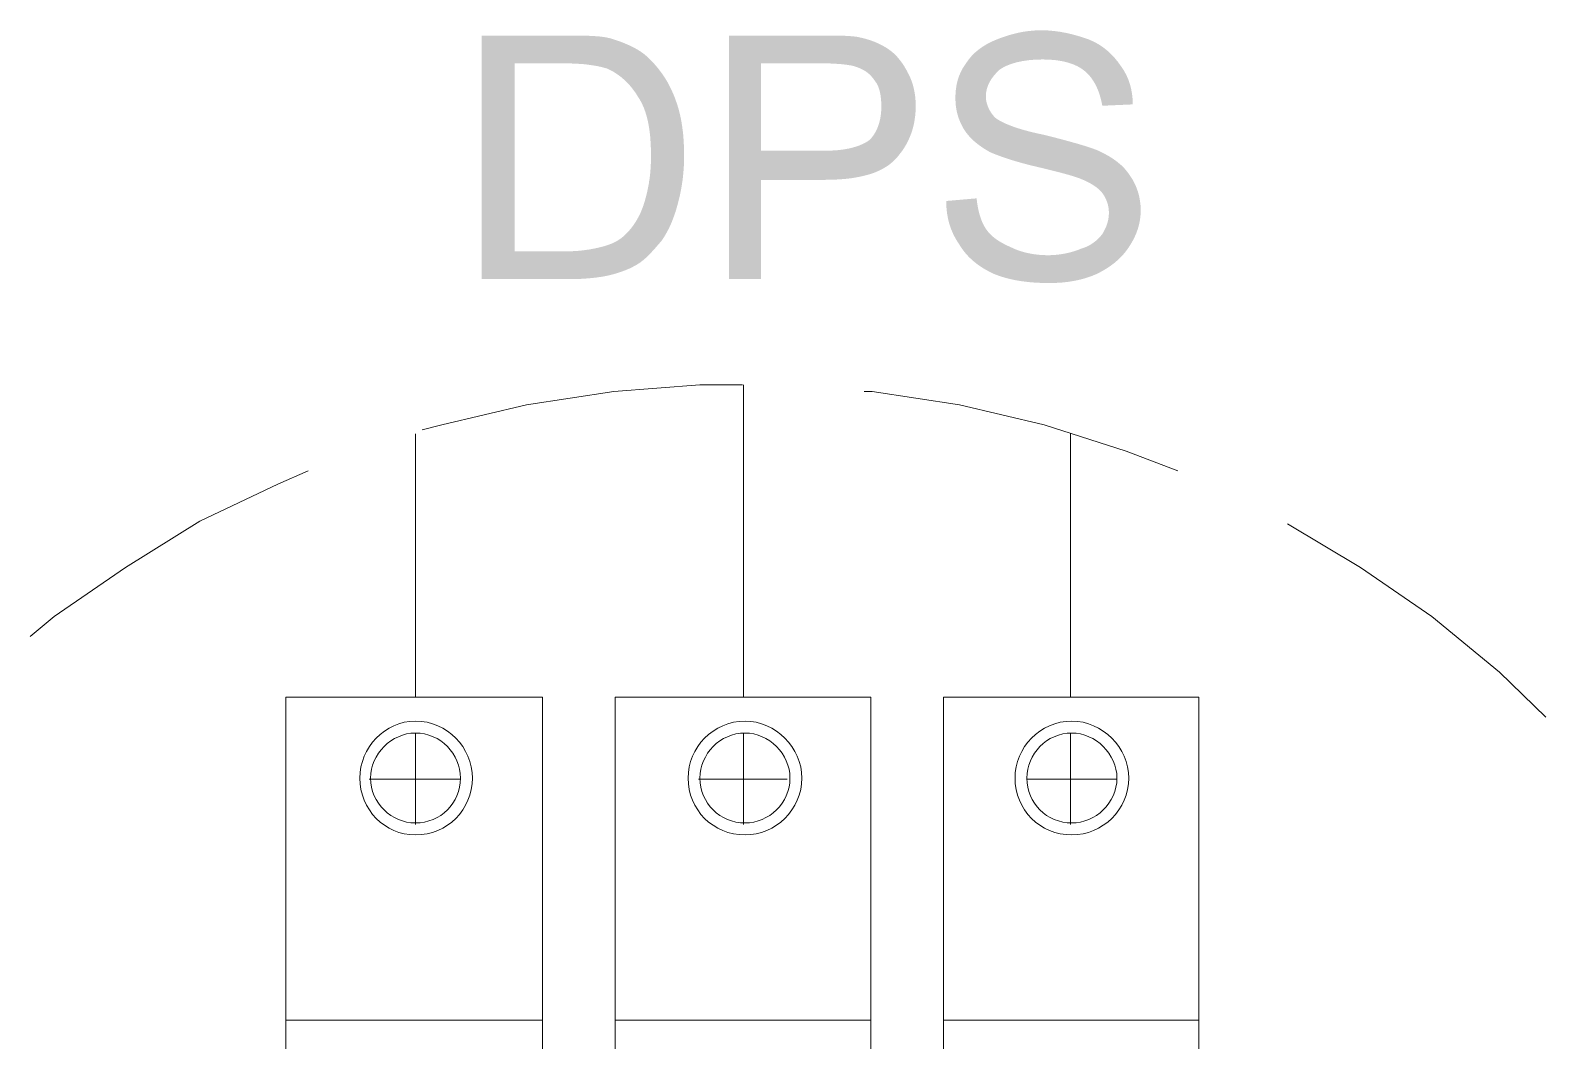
# Model space of a CAD drawing. Header units: metres. Extents: x 2999 to 3164, y 1641 to 1678.
# Drawn here: x 3010.296 to 3012.073, y 1647.768 to 1648.953 of the extents above; entities that cross this region are included whole.
import ezdxf

# ---------------------------------------------------------------- set-up
doc = ezdxf.new("R2010")
doc.units = ezdxf.units.M

msp = doc.modelspace()

# ---------------------------------------------------------------- hatches: boundary and pattern name
at = {"true_color": 0x000007}
h = msp.add_hatch(color=7, dxfattribs=at)
h.paths.add_polyline_path([(3010.8255, 1648.6615), (3010.8255, 1648.9471), (3010.9248, 1648.9471), (3010.9248, 1648.9471), (3010.9275, 1648.9471), (3010.9302, 1648.9471), (3010.9328, 1648.9471), (3010.9353, 1648.9471), (3010.9378, 1648.947), (3010.9403, 1648.947), (3010.9427, 1648.947), (3010.945, 1648.947), (3010.9473, 1648.9469), (3010.9496, 1648.9468), (3010.9518, 1648.9468), (3010.9539, 1648.9467), (3010.9561, 1648.9466), (3010.9581, 1648.9465), (3010.9601, 1648.9463), (3010.9621, 1648.9462), (3010.964, 1648.946), (3010.9659, 1648.9458), (3010.9677, 1648.9455), (3010.9695, 1648.9453), (3010.9712, 1648.945), (3010.9729, 1648.9447), (3010.9745, 1648.9443), (3010.9761, 1648.944), (3010.978, 1648.9434), (3010.9799, 1648.9428), (3010.9819, 1648.9421), (3010.9838, 1648.9415), (3010.9857, 1648.9408), (3010.9876, 1648.9402), (3010.9895, 1648.9395), (3010.9914, 1648.9387), (3010.9933, 1648.938), (3010.9951, 1648.9372), (3010.9969, 1648.9364), (3010.9988, 1648.9356), (3011.0005, 1648.9348), (3011.0023, 1648.9339), (3011.004, 1648.933), (3011.0057, 1648.9321), (3011.0074, 1648.9312), (3011.009, 1648.9302), (3011.0106, 1648.9292), (3011.0122, 1648.9282), (3011.0137, 1648.9271), (3011.0152, 1648.9261), (3011.0166, 1648.9249), (3011.018, 1648.9238), (3011.0199, 1648.922), (3011.0217, 1648.9203), (3011.0236, 1648.9185), (3011.0253, 1648.9167), (3011.0271, 1648.9148), (3011.0288, 1648.913), (3011.0304, 1648.9111), (3011.032, 1648.9092), (3011.0335, 1648.9073), (3011.035, 1648.9053), (3011.0365, 1648.9033), (3011.0379, 1648.9013), (3011.0393, 1648.8992), (3011.0407, 1648.8972), (3011.042, 1648.895), (3011.0433, 1648.8929), (3011.0445, 1648.8907), (3011.0457, 1648.8884), (3011.0468, 1648.8862), (3011.048, 1648.8838), (3011.049, 1648.8815), (3011.0501, 1648.8791), (3011.0511, 1648.8766), (3011.0521, 1648.8741), (3011.0521, 1648.8741), (3011.053, 1648.8716), (3011.0539, 1648.8691), (3011.0548, 1648.8665), (3011.0556, 1648.8639), (3011.0564, 1648.8613), (3011.0571, 1648.8587), (3011.0577, 1648.856), (3011.0584, 1648.8533), (3011.059, 1648.8506), (3011.0595, 1648.8479), (3011.06, 1648.8451), (3011.0604, 1648.8423), (3011.0609, 1648.8395), (3011.0612, 1648.8366), (3011.0616, 1648.8337), (3011.0619, 1648.8308), (3011.0621, 1648.8278), (3011.0624, 1648.8248), (3011.0625, 1648.8218), (3011.0627, 1648.8187), (3011.0628, 1648.8155), (3011.0629, 1648.8123), (3011.063, 1648.8091), (3011.063, 1648.8058), (3011.063, 1648.8031), (3011.0629, 1648.8005), (3011.0628, 1648.7978), (3011.0627, 1648.7952), (3011.0626, 1648.7927), (3011.0624, 1648.7901), (3011.0622, 1648.7876), (3011.062, 1648.7851), (3011.0617, 1648.7826), (3011.0615, 1648.7802), (3011.0612, 1648.7778), (3011.0608, 1648.7754), (3011.0605, 1648.773), (3011.0601, 1648.7707), (3011.0597, 1648.7684), (3011.0593, 1648.7661), (3011.0588, 1648.7638), (3011.0584, 1648.7615), (3011.0579, 1648.7593), (3011.0574, 1648.7571), (3011.0569, 1648.7549), (3011.0563, 1648.7527), (3011.0558, 1648.7506), (3011.0552, 1648.7484), (3011.0546, 1648.7463), (3011.054, 1648.7442), (3011.0534, 1648.7422), (3011.0528, 1648.7401), (3011.0521, 1648.7382), (3011.0514, 1648.7362), (3011.0507, 1648.7343), (3011.05, 1648.7324), (3011.0493, 1648.7305), (3011.0486, 1648.7287), (3011.0478, 1648.7269), (3011.0471, 1648.7251), (3011.0463, 1648.7234), (3011.0455, 1648.7217), (3011.0447, 1648.7201), (3011.0438, 1648.7184), (3011.043, 1648.7168), (3011.0421, 1648.7153), (3011.0412, 1648.7137), (3011.0403, 1648.7122), (3011.0394, 1648.7107), (3011.0385, 1648.7093), (3011.0375, 1648.7079), (3011.0366, 1648.7065), (3011.0366, 1648.7065), (3011.0354, 1648.7052), (3011.0343, 1648.7038), (3011.0332, 1648.7025), (3011.032, 1648.7012), (3011.0309, 1648.6999), (3011.0298, 1648.6987), (3011.0288, 1648.6975), (3011.0277, 1648.6962), (3011.0266, 1648.695), (3011.0255, 1648.6939), (3011.0245, 1648.6927), (3011.0234, 1648.6916), (3011.0223, 1648.6905), (3011.0213, 1648.6894), (3011.0202, 1648.6884), (3011.0191, 1648.6873), (3011.018, 1648.6863), (3011.0169, 1648.6854), (3011.0158, 1648.6844), (3011.0147, 1648.6835), (3011.0136, 1648.6826), (3011.0125, 1648.6818), (3011.0114, 1648.6809), (3011.0102, 1648.6801), (3011.0102, 1648.6801), (3011.009, 1648.6794), (3011.0078, 1648.6786), (3011.0066, 1648.6779), (3011.0053, 1648.6772), (3011.004, 1648.6765), (3011.0027, 1648.6758), (3011.0013, 1648.6751), (3011, 1648.6744), (3010.9986, 1648.6738), (3010.9972, 1648.6732), (3010.9957, 1648.6726), (3010.9943, 1648.672), (3010.9928, 1648.6714), (3010.9914, 1648.6709), (3010.9899, 1648.6703), (3010.9884, 1648.6698), (3010.9868, 1648.6693), (3010.9853, 1648.6688), (3010.9838, 1648.6683), (3010.9823, 1648.6679), (3010.9807, 1648.6674), (3010.9792, 1648.667), (3010.9776, 1648.6666), (3010.9761, 1648.6662), (3010.9761, 1648.6662), (3010.9743, 1648.6658), (3010.9725, 1648.6654), (3010.9707, 1648.6651), (3010.9689, 1648.6647), (3010.9671, 1648.6644), (3010.9653, 1648.6641), (3010.9634, 1648.6639), (3010.9616, 1648.6636), (3010.9597, 1648.6633), (3010.9578, 1648.6631), (3010.9559, 1648.6629), (3010.9539, 1648.6627), (3010.952, 1648.6625), (3010.95, 1648.6623), (3010.9481, 1648.6622), (3010.9461, 1648.662), (3010.944, 1648.6619), (3010.942, 1648.6618), (3010.94, 1648.6617), (3010.9379, 1648.6616), (3010.9358, 1648.6616), (3010.9337, 1648.6615), (3010.9316, 1648.6615), (3010.9295, 1648.6615), (3010.9295, 1648.6615), (3010.8255, 1648.6615), (3010.9295, 1648.6615)])
h.paths.add_polyline_path([(3010.8643, 1648.6941), (3010.9248, 1648.6941), (3010.9248, 1648.6941), (3010.9272, 1648.6941), (3010.9294, 1648.6942), (3010.9317, 1648.6942), (3010.9339, 1648.6944), (3010.9361, 1648.6945), (3010.9382, 1648.6946), (3010.9403, 1648.6948), (3010.9424, 1648.695), (3010.9444, 1648.6953), (3010.9464, 1648.6955), (3010.9483, 1648.6958), (3010.9503, 1648.696), (3010.9521, 1648.6963), (3010.954, 1648.6967), (3010.9557, 1648.697), (3010.9575, 1648.6973), (3010.9592, 1648.6977), (3010.9609, 1648.698), (3010.9625, 1648.6984), (3010.964, 1648.6988), (3010.9656, 1648.6992), (3010.967, 1648.6995), (3010.9685, 1648.6999), (3010.9699, 1648.7003), (3010.9712, 1648.7007), (3010.9725, 1648.7011), (3010.9738, 1648.7016), (3010.975, 1648.702), (3010.9763, 1648.7025), (3010.9774, 1648.7029), (3010.9786, 1648.7034), (3010.9797, 1648.7039), (3010.9808, 1648.7045), (3010.9819, 1648.705), (3010.983, 1648.7056), (3010.984, 1648.7061), (3010.985, 1648.7067), (3010.986, 1648.7073), (3010.987, 1648.708), (3010.9879, 1648.7086), (3010.9888, 1648.7092), (3010.9897, 1648.7099), (3010.9906, 1648.7106), (3010.9914, 1648.7113), (3010.9923, 1648.712), (3010.9931, 1648.7128), (3010.9939, 1648.7135), (3010.9947, 1648.7143), (3010.9947, 1648.7143), (3010.9958, 1648.7155), (3010.997, 1648.7167), (3010.9981, 1648.7179), (3010.9992, 1648.7192), (3011.0003, 1648.7205), (3011.0014, 1648.7218), (3011.0024, 1648.7232), (3011.0034, 1648.7246), (3011.0044, 1648.7261), (3011.0054, 1648.7275), (3011.0064, 1648.729), (3011.0073, 1648.7306), (3011.0082, 1648.7321), (3011.0091, 1648.7337), (3011.0099, 1648.7354), (3011.0108, 1648.737), (3011.0116, 1648.7387), (3011.0124, 1648.7405), (3011.0131, 1648.7422), (3011.0138, 1648.744), (3011.0145, 1648.7459), (3011.0152, 1648.7477), (3011.0158, 1648.7496), (3011.0164, 1648.7515), (3011.0164, 1648.7515), (3011.017, 1648.7535), (3011.0175, 1648.7554), (3011.0181, 1648.7574), (3011.0186, 1648.7594), (3011.0191, 1648.7615), (3011.0196, 1648.7635), (3011.02, 1648.7656), (3011.0205, 1648.7677), (3011.0209, 1648.7698), (3011.0213, 1648.772), (3011.0217, 1648.7741), (3011.022, 1648.7764), (3011.0224, 1648.7786), (3011.0227, 1648.7809), (3011.0229, 1648.7832), (3011.0232, 1648.7856), (3011.0234, 1648.7879), (3011.0236, 1648.7904), (3011.0238, 1648.7928), (3011.0239, 1648.7954), (3011.024, 1648.7979), (3011.0241, 1648.8005), (3011.0242, 1648.8032), (3011.0242, 1648.8058), (3011.0241, 1648.8097), (3011.0241, 1648.8134), (3011.0239, 1648.8171), (3011.0238, 1648.8207), (3011.0235, 1648.8242), (3011.0233, 1648.8277), (3011.0229, 1648.831), (3011.0226, 1648.8343), (3011.0221, 1648.8375), (3011.0216, 1648.8406), (3011.0211, 1648.8436), (3011.0205, 1648.8466), (3011.0198, 1648.8495), (3011.0191, 1648.8522), (3011.0183, 1648.855), (3011.0175, 1648.8576), (3011.0166, 1648.8601), (3011.0157, 1648.8626), (3011.0146, 1648.865), (3011.0136, 1648.8673), (3011.0124, 1648.8695), (3011.0112, 1648.8716), (3011.01, 1648.8737), (3011.0086, 1648.8757), (3011.0075, 1648.8776), (3011.0063, 1648.8795), (3011.005, 1648.8813), (3011.0037, 1648.8831), (3011.0024, 1648.8848), (3011.0011, 1648.8865), (3010.9997, 1648.8881), (3010.9984, 1648.8897), (3010.9969, 1648.8912), (3010.9955, 1648.8927), (3010.994, 1648.8941), (3010.9925, 1648.8955), (3010.991, 1648.8968), (3010.9895, 1648.8981), (3010.9879, 1648.8993), (3010.9863, 1648.9005), (3010.9847, 1648.9017), (3010.9831, 1648.9027), (3010.9815, 1648.9038), (3010.9798, 1648.9048), (3010.9781, 1648.9057), (3010.9764, 1648.9066), (3010.9747, 1648.9075), (3010.973, 1648.9083), (3010.9718, 1648.9087), (3010.9705, 1648.909), (3010.9691, 1648.9094), (3010.9677, 1648.9098), (3010.9662, 1648.9102), (3010.9646, 1648.9106), (3010.9629, 1648.9109), (3010.9612, 1648.9113), (3010.9594, 1648.9116), (3010.9575, 1648.9119), (3010.9556, 1648.9122), (3010.9536, 1648.9125), (3010.9515, 1648.9128), (3010.9494, 1648.9131), (3010.9472, 1648.9133), (3010.9449, 1648.9136), (3010.9426, 1648.9138), (3010.9402, 1648.9139), (3010.9378, 1648.9141), (3010.9353, 1648.9142), (3010.9328, 1648.9143), (3010.9302, 1648.9144), (3010.9275, 1648.9145), (3010.9248, 1648.9145), (3010.8643, 1648.9145), (3010.8643, 1648.6941), (3010.8643, 1648.9145)])
h.paths.add_polyline_path([(3011.1157, 1648.6615), (3011.1157, 1648.9471), (3011.2228, 1648.9471), (3011.2228, 1648.9471), (3011.2253, 1648.9471), (3011.2277, 1648.9471), (3011.2301, 1648.9471), (3011.2324, 1648.9471), (3011.2346, 1648.9471), (3011.2368, 1648.947), (3011.2389, 1648.947), (3011.241, 1648.947), (3011.243, 1648.947), (3011.2449, 1648.947), (3011.2468, 1648.9469), (3011.2486, 1648.9469), (3011.2504, 1648.9468), (3011.2521, 1648.9468), (3011.2538, 1648.9467), (3011.2554, 1648.9466), (3011.2569, 1648.9465), (3011.2584, 1648.9464), (3011.2598, 1648.9463), (3011.2612, 1648.9462), (3011.2626, 1648.946), (3011.2638, 1648.9459), (3011.2651, 1648.9457), (3011.2663, 1648.9455), (3011.2663, 1648.9455), (3011.2682, 1648.9451), (3011.2701, 1648.9447), (3011.2719, 1648.9443), (3011.2737, 1648.9438), (3011.2754, 1648.9434), (3011.2771, 1648.9429), (3011.2787, 1648.9424), (3011.2804, 1648.9419), (3011.2819, 1648.9414), (3011.2835, 1648.9408), (3011.285, 1648.9403), (3011.2864, 1648.9397), (3011.2879, 1648.9391), (3011.2893, 1648.9385), (3011.2907, 1648.9379), (3011.292, 1648.9372), (3011.2933, 1648.9366), (3011.2946, 1648.9359), (3011.2959, 1648.9352), (3011.2972, 1648.9345), (3011.2984, 1648.9338), (3011.2996, 1648.9331), (3011.3008, 1648.9323), (3011.302, 1648.9316), (3011.3031, 1648.9308), (3011.3043, 1648.9299), (3011.3054, 1648.9291), (3011.3065, 1648.9282), (3011.3076, 1648.9273), (3011.3087, 1648.9263), (3011.3097, 1648.9253), (3011.3108, 1648.9243), (3011.3118, 1648.9233), (3011.3128, 1648.9222), (3011.3138, 1648.9211), (3011.3148, 1648.9199), (3011.3157, 1648.9187), (3011.3167, 1648.9175), (3011.3176, 1648.9163), (3011.3185, 1648.915), (3011.3194, 1648.9137), (3011.3203, 1648.9123), (3011.3212, 1648.911), (3011.322, 1648.9096), (3011.3228, 1648.9081), (3011.3237, 1648.9067), (3011.3245, 1648.9052), (3011.3252, 1648.9036), (3011.326, 1648.9022), (3011.3267, 1648.9008), (3011.3274, 1648.8994), (3011.3281, 1648.8979), (3011.3287, 1648.8965), (3011.3293, 1648.8949), (3011.3299, 1648.8934), (3011.3304, 1648.8918), (3011.3309, 1648.8903), (3011.3314, 1648.8886), (3011.3318, 1648.887), (3011.3322, 1648.8854), (3011.3326, 1648.8837), (3011.3329, 1648.8821), (3011.3332, 1648.8804), (3011.3335, 1648.8787), (3011.3338, 1648.877), (3011.334, 1648.8752), (3011.3342, 1648.8735), (3011.3343, 1648.8718), (3011.3344, 1648.8701), (3011.3345, 1648.8683), (3011.3345, 1648.8666), (3011.3346, 1648.8648), (3011.3345, 1648.8617), (3011.3344, 1648.8587), (3011.3342, 1648.8557), (3011.3339, 1648.8528), (3011.3335, 1648.8499), (3011.3331, 1648.847), (3011.3326, 1648.8442), (3011.332, 1648.8415), (3011.3313, 1648.8388), (3011.3305, 1648.8361), (3011.3297, 1648.8335), (3011.3287, 1648.8309), (3011.3277, 1648.8283), (3011.3266, 1648.8258), (3011.3255, 1648.8233), (3011.3242, 1648.8209), (3011.3229, 1648.8185), (3011.3215, 1648.8162), (3011.32, 1648.8138), (3011.3184, 1648.8115), (3011.3167, 1648.8093), (3011.315, 1648.8071), (3011.3132, 1648.8049), (3011.3113, 1648.8027), (3011.3093, 1648.8007), (3011.3071, 1648.7987), (3011.3049, 1648.7968), (3011.3025, 1648.795), (3011.3, 1648.7933), (3011.2973, 1648.7917), (3011.2945, 1648.7901), (3011.2916, 1648.7887), (3011.2886, 1648.7874), (3011.2854, 1648.7861), (3011.2821, 1648.785), (3011.2787, 1648.7839), (3011.2751, 1648.783), (3011.2714, 1648.7821), (3011.2676, 1648.7813), (3011.2637, 1648.7806), (3011.2596, 1648.7799), (3011.2554, 1648.7794), (3011.2511, 1648.7789), (3011.2466, 1648.7786), (3011.242, 1648.7783), (3011.2373, 1648.7781), (3011.2325, 1648.778), (3011.2275, 1648.7779), (3011.2275, 1648.7779), (3011.153, 1648.7779), (3011.153, 1648.6615), (3011.1157, 1648.6615), (3011.153, 1648.6615)])
h.paths.add_polyline_path([(3011.153, 1648.8121), (3011.2275, 1648.8121), (3011.2275, 1648.8121), (3011.2305, 1648.8121), (3011.2335, 1648.8122), (3011.2364, 1648.8123), (3011.2392, 1648.8124), (3011.242, 1648.8126), (3011.2447, 1648.8129), (3011.2473, 1648.8132), (3011.2498, 1648.8135), (3011.2522, 1648.8139), (3011.2546, 1648.8144), (3011.2569, 1648.8148), (3011.2591, 1648.8154), (3011.2612, 1648.8159), (3011.2633, 1648.8165), (3011.2653, 1648.8171), (3011.2672, 1648.8178), (3011.2691, 1648.8185), (3011.2709, 1648.8193), (3011.2726, 1648.82), (3011.2743, 1648.8209), (3011.2759, 1648.8217), (3011.2774, 1648.8226), (3011.2788, 1648.8235), (3011.2802, 1648.8245), (3011.2802, 1648.8245), (3011.2814, 1648.8257), (3011.2825, 1648.8269), (3011.2835, 1648.8282), (3011.2845, 1648.8295), (3011.2855, 1648.8309), (3011.2864, 1648.8323), (3011.2872, 1648.8337), (3011.288, 1648.8352), (3011.2888, 1648.8367), (3011.2895, 1648.8383), (3011.2901, 1648.8399), (3011.2907, 1648.8415), (3011.2913, 1648.8432), (3011.2918, 1648.8449), (3011.2922, 1648.8466), (3011.2927, 1648.8484), (3011.293, 1648.8502), (3011.2933, 1648.852), (3011.2936, 1648.8538), (3011.2938, 1648.8557), (3011.294, 1648.8575), (3011.2941, 1648.8594), (3011.2942, 1648.8613), (3011.2942, 1648.8633), (3011.2942, 1648.8648), (3011.2942, 1648.8663), (3011.2941, 1648.8678), (3011.2941, 1648.8693), (3011.294, 1648.8708), (3011.2939, 1648.8723), (3011.2937, 1648.8737), (3011.2936, 1648.8751), (3011.2934, 1648.8765), (3011.2932, 1648.8779), (3011.2929, 1648.8792), (3011.2927, 1648.8805), (3011.2923, 1648.8818), (3011.292, 1648.8831), (3011.2916, 1648.8844), (3011.2912, 1648.8856), (3011.2908, 1648.8868), (3011.2903, 1648.8879), (3011.2897, 1648.8891), (3011.2892, 1648.8902), (3011.2886, 1648.8913), (3011.2879, 1648.8923), (3011.2872, 1648.8933), (3011.2864, 1648.8943), (3011.2857, 1648.8954), (3011.2849, 1648.8965), (3011.284, 1648.8976), (3011.2832, 1648.8986), (3011.2824, 1648.8995), (3011.2815, 1648.9005), (3011.2806, 1648.9013), (3011.2797, 1648.9022), (3011.2787, 1648.903), (3011.2778, 1648.9037), (3011.2768, 1648.9045), (3011.2758, 1648.9052), (3011.2747, 1648.9058), (3011.2737, 1648.9065), (3011.2726, 1648.9071), (3011.2715, 1648.9076), (3011.2704, 1648.9082), (3011.2692, 1648.9087), (3011.268, 1648.9092), (3011.2668, 1648.9097), (3011.2655, 1648.9101), (3011.2643, 1648.9106), (3011.263, 1648.911), (3011.2616, 1648.9114), (3011.2608, 1648.9116), (3011.2599, 1648.9118), (3011.259, 1648.912), (3011.258, 1648.9121), (3011.2569, 1648.9123), (3011.2558, 1648.9125), (3011.2546, 1648.9127), (3011.2534, 1648.9129), (3011.2521, 1648.913), (3011.2507, 1648.9132), (3011.2493, 1648.9134), (3011.2478, 1648.9135), (3011.2463, 1648.9137), (3011.2447, 1648.9138), (3011.2431, 1648.9139), (3011.2414, 1648.914), (3011.2396, 1648.9141), (3011.2378, 1648.9142), (3011.236, 1648.9143), (3011.2341, 1648.9144), (3011.2321, 1648.9144), (3011.2301, 1648.9145), (3011.228, 1648.9145), (3011.2259, 1648.9145), (3011.153, 1648.9145), (3011.153, 1648.8121), (3011.153, 1648.9145)])
edge = h.paths.add_edge_path()
edge.add_line((3011.3703, 1648.7531), (3011.4059, 1648.7562))
edge.add_spline(control_points=[(3011.4059, 1648.7562), (3011.4075, 1648.7422), (3011.4106, 1648.7298), (3011.4168, 1648.7205), (3011.4168, 1648.7205), (3011.423, 1648.7112), (3011.4323, 1648.705), (3011.4463, 1648.6988), (3011.4463, 1648.6988), (3011.4587, 1648.6926), (3011.4742, 1648.6895), (3011.4898, 1648.6895), (3011.4898, 1648.6895), (3011.5037, 1648.6895), (3011.5177, 1648.6926), (3011.5286, 1648.6972), (3011.5286, 1648.6972), (3011.5394, 1648.7003), (3011.5472, 1648.7065), (3011.5534, 1648.7143), (3011.5534, 1648.7143), (3011.558, 1648.722), (3011.5611, 1648.7298), (3011.5611, 1648.7391), (3011.5611, 1648.7391), (3011.5611, 1648.7484), (3011.558, 1648.7562), (3011.5534, 1648.7624), (3011.5534, 1648.7624), (3011.5487, 1648.7686), (3011.5394, 1648.7748), (3011.527, 1648.7795), (3011.527, 1648.7795), (3011.5192, 1648.7826), (3011.5022, 1648.7872), (3011.4758, 1648.7934), (3011.4758, 1648.7934), (3011.4494, 1648.7996), (3011.4323, 1648.8058), (3011.4215, 1648.8105), (3011.4215, 1648.8105), (3011.4075, 1648.8183), (3011.3966, 1648.8276), (3011.3904, 1648.8384), (3011.3904, 1648.8384), (3011.3842, 1648.8493), (3011.3811, 1648.8602), (3011.3811, 1648.8741), (3011.3811, 1648.8741), (3011.3811, 1648.8881), (3011.3842, 1648.9021), (3011.3935, 1648.9145), (3011.3935, 1648.9145), (3011.4013, 1648.9269), (3011.4137, 1648.9362), (3011.4292, 1648.9424), (3011.4292, 1648.9424), (3011.4447, 1648.9486), (3011.4618, 1648.9533), (3011.482, 1648.9533), (3011.482, 1648.9533), (3011.5022, 1648.9533), (3011.5208, 1648.9486), (3011.5379, 1648.9424), (3011.5379, 1648.9424), (3011.5534, 1648.9362), (3011.5658, 1648.9253), (3011.5751, 1648.9114), (3011.5751, 1648.9114), (3011.5844, 1648.899), (3011.5891, 1648.8834), (3011.5891, 1648.8664)], knot_values=[0, 0, 0, 0, 0.013889, 0.013889, 0.013889, 0.013889, 0.027778, 0.027778, 0.027778, 0.027778, 0.041667, 0.041667, 0.041667, 0.041667, 0.055556, 0.055556, 0.055556, 0.055556, 0.069444, 0.069444, 0.069444, 0.069444, 0.083333, 0.083333, 0.083333, 0.083333, 0.097222, 0.097222, 0.097222, 0.097222, 0.111111, 0.111111, 0.111111, 0.111111, 0.125, 0.125, 0.125, 0.125, 0.138889, 0.138889, 0.138889, 0.138889, 0.152778, 0.152778, 0.152778, 0.152778, 0.166667, 0.166667, 0.166667, 0.166667, 0.180556, 0.180556, 0.180556, 0.180556, 0.194444, 0.194444, 0.194444, 0.194444, 0.208333, 0.208333, 0.208333, 0.208333, 0.222222, 0.222222, 0.222222, 0.222222, 0.236111, 0.236111, 0.236111, 0.236111, 1, 1, 1, 1], degree=3, periodic=0)
edge.add_line((3011.5891, 1648.8664), (3011.5534, 1648.8648))
edge.add_spline(control_points=[(3011.5534, 1648.8648), (3011.5503, 1648.8819), (3011.5441, 1648.8959), (3011.5332, 1648.9052), (3011.5332, 1648.9052), (3011.5223, 1648.9145), (3011.5053, 1648.9191), (3011.4835, 1648.9191), (3011.4835, 1648.9191), (3011.4603, 1648.9191), (3011.4432, 1648.9145), (3011.4323, 1648.9067), (3011.4323, 1648.9067), (3011.423, 1648.8974), (3011.4168, 1648.8881), (3011.4168, 1648.8757), (3011.4168, 1648.8757), (3011.4168, 1648.8664), (3011.4215, 1648.8571), (3011.4277, 1648.8509), (3011.4277, 1648.8509), (3011.4354, 1648.8446), (3011.4541, 1648.8369), (3011.4851, 1648.8307), (3011.4851, 1648.8307), (3011.5161, 1648.8229), (3011.5379, 1648.8167), (3011.5487, 1648.8121), (3011.5487, 1648.8121), (3011.5658, 1648.8043), (3011.5782, 1648.795), (3011.586, 1648.7826), (3011.586, 1648.7826), (3011.5937, 1648.7717), (3011.5984, 1648.7577), (3011.5984, 1648.7422), (3011.5984, 1648.7422), (3011.5984, 1648.7267), (3011.5937, 1648.7127), (3011.5844, 1648.6988), (3011.5844, 1648.6988), (3011.5751, 1648.6848), (3011.5627, 1648.6755), (3011.5472, 1648.6677), (3011.5472, 1648.6677), (3011.5301, 1648.66), (3011.5115, 1648.6569), (3011.4913, 1648.6569), (3011.4913, 1648.6569), (3011.4665, 1648.6569), (3011.4447, 1648.66), (3011.4261, 1648.6677), (3011.4261, 1648.6677), (3011.4091, 1648.6755), (3011.3951, 1648.6863), (3011.3858, 1648.7019), (3011.3858, 1648.7019), (3011.3749, 1648.7174), (3011.3703, 1648.7345), (3011.3703, 1648.7531)], knot_values=[0, 0, 0, 0, 0.016667, 0.016667, 0.016667, 0.016667, 0.033333, 0.033333, 0.033333, 0.033333, 0.05, 0.05, 0.05, 0.05, 0.066667, 0.066667, 0.066667, 0.066667, 0.083333, 0.083333, 0.083333, 0.083333, 0.1, 0.1, 0.1, 0.1, 0.116667, 0.116667, 0.116667, 0.116667, 0.133333, 0.133333, 0.133333, 0.133333, 0.15, 0.15, 0.15, 0.15, 0.166667, 0.166667, 0.166667, 0.166667, 0.183333, 0.183333, 0.183333, 0.183333, 0.2, 0.2, 0.2, 0.2, 0.216667, 0.216667, 0.216667, 0.216667, 0.233333, 0.233333, 0.233333, 0.233333, 1, 1, 1, 1], degree=3, periodic=0)

# ---------------------------------------------------------------- linework, layer by layer
at = {"color": 30, "linetype": 'Continuous', "lineweight": 20, "true_color": 0x00001e}
for points in [[(3011.1313, 1648.5374), (3011.0816, 1648.5374), (3010.9807, 1648.5296), (3010.8783, 1648.5141), (3010.779, 1648.4908), (3010.7557, 1648.4846)], [(3011.6418, 1648.4365), (3011.5813, 1648.4598), (3011.4851, 1648.4908), (3011.3858, 1648.5141), (3011.2833, 1648.5296), (3011.274, 1648.5296)], [(3010.6222, 1648.4365), (3010.5865, 1648.421), (3010.495, 1648.3775), (3010.408, 1648.3232), (3010.3242, 1648.2658), (3010.2963, 1648.2425)], [(3012.0733, 1648.1478), (3012.019, 1648.2006), (3011.9398, 1648.2658), (3011.856, 1648.3232), (3011.7707, 1648.3744)]]:
    msp.add_lwpolyline(points, dxfattribs=at)
at = {"color": 1, "linetype": 'Continuous', "lineweight": 20, "true_color": 0x000001}
for points in [[(3011.1328, 1648.5374), (3011.1328, 1648.1711), (3011.1328, 1648.1711)], [(3010.7479, 1648.4799), (3010.7479, 1648.1711), (3010.7479, 1648.1711)], [(3011.5161, 1648.4799), (3011.5161, 1648.1711), (3011.5161, 1648.1711)]]:
    msp.add_lwpolyline(points, dxfattribs=at)
at = {"color": 7, "linetype": 'Continuous', "lineweight": 20, "true_color": 0x000007}
for points in [[(3010.5958, 1646.6626), (3010.8969, 1646.6626), (3010.8969, 1648.1711), (3010.5958, 1648.1711)], [(3010.9823, 1646.6626), (3011.2818, 1646.6626), (3011.2818, 1648.1711), (3010.9823, 1648.1711)], [(3011.6667, 1646.6626), (3011.3671, 1646.6626), (3011.3671, 1648.1711), (3011.6667, 1648.1711)]]:
    msp.add_lwpolyline(points, close=True, dxfattribs=at)
for points in [[(3010.7479, 1648.1292), (3010.7479, 1648.0749), (3010.6936, 1648.0749)], [(3011.1328, 1648.1292), (3011.1328, 1648.0749), (3011.08, 1648.0749)], [(3011.5161, 1648.1292), (3011.5161, 1648.0749), (3011.5705, 1648.0749)], [(3010.8007, 1648.0749), (3010.7479, 1648.0749), (3010.7479, 1648.0221)], [(3011.184, 1648.0749), (3011.1328, 1648.0749), (3011.1328, 1648.0221)], [(3011.4649, 1648.0749), (3011.5161, 1648.0749), (3011.5161, 1648.0221)], [(3010.5958, 1647.7924), (3010.8969, 1647.7924), (3010.8969, 1647.7924)], [(3010.9823, 1647.7924), (3011.2818, 1647.7924), (3011.2818, 1647.7924)], [(3011.6667, 1647.7924), (3011.3671, 1647.7924), (3011.3671, 1647.7924)]]:
    msp.add_lwpolyline(points, dxfattribs=at)
for points in [[(3010.8147, 1648.0764), (3010.8147, 1648.1121), (3010.7852, 1648.1432), (3010.7479, 1648.1432), (3010.7479, 1648.1432), (3010.7122, 1648.1432), (3010.6827, 1648.1121), (3010.6827, 1648.0764), (3010.6827, 1648.0764), (3010.6827, 1648.0392), (3010.7122, 1648.0097), (3010.7479, 1648.0097), (3010.7479, 1648.0097), (3010.7852, 1648.0097), (3010.8147, 1648.0392), (3010.8147, 1648.0764)], [(3011.2011, 1648.0764), (3011.2011, 1648.1121), (3011.1701, 1648.1432), (3011.1344, 1648.1432), (3011.1344, 1648.1432), (3011.0971, 1648.1432), (3011.0676, 1648.1121), (3011.0676, 1648.0764), (3011.0676, 1648.0764), (3011.0676, 1648.0392), (3011.0971, 1648.0097), (3011.1344, 1648.0097), (3011.1344, 1648.0097), (3011.1701, 1648.0097), (3011.2011, 1648.0392), (3011.2011, 1648.0764)], [(3011.5844, 1648.0764), (3011.5844, 1648.1121), (3011.5534, 1648.1432), (3011.5177, 1648.1432), (3011.5177, 1648.1432), (3011.4804, 1648.1432), (3011.451, 1648.1121), (3011.451, 1648.0764), (3011.451, 1648.0764), (3011.451, 1648.0392), (3011.4804, 1648.0097), (3011.5177, 1648.0097), (3011.5177, 1648.0097), (3011.5534, 1648.0097), (3011.5844, 1648.0392), (3011.5844, 1648.0764)], [(3010.8007, 1648.0764), (3010.8007, 1648.1044), (3010.7774, 1648.1292), (3010.7479, 1648.1292), (3010.7479, 1648.1292), (3010.72, 1648.1292), (3010.6952, 1648.1044), (3010.6952, 1648.0764), (3010.6952, 1648.0764), (3010.6952, 1648.0469), (3010.72, 1648.0237), (3010.7479, 1648.0237), (3010.7479, 1648.0237), (3010.7774, 1648.0237), (3010.8007, 1648.0469), (3010.8007, 1648.0764)], [(3011.1871, 1648.0764), (3011.1871, 1648.1044), (3011.1623, 1648.1292), (3011.1344, 1648.1292), (3011.1344, 1648.1292), (3011.1049, 1648.1292), (3011.0816, 1648.1044), (3011.0816, 1648.0764), (3011.0816, 1648.0764), (3011.0816, 1648.0469), (3011.1049, 1648.0237), (3011.1344, 1648.0237), (3011.1344, 1648.0237), (3011.1623, 1648.0237), (3011.1871, 1648.0469), (3011.1871, 1648.0764)], [(3011.5705, 1648.0764), (3011.5705, 1648.1044), (3011.5456, 1648.1292), (3011.5177, 1648.1292), (3011.5177, 1648.1292), (3011.4882, 1648.1292), (3011.4649, 1648.1044), (3011.4649, 1648.0764), (3011.4649, 1648.0764), (3011.4649, 1648.0469), (3011.4882, 1648.0237), (3011.5177, 1648.0237), (3011.5177, 1648.0237), (3011.5456, 1648.0237), (3011.5705, 1648.0469), (3011.5705, 1648.0764)]]:
    msp.add_open_spline(points, degree=3, knots=[0, 0, 0, 0, 0.0625, 0.0625, 0.0625, 0.062501, 0.125, 0.125, 0.125, 0.125001, 0.1875, 0.1875, 0.1875, 0.187501, 1, 1, 1, 1], dxfattribs=at)

doc.saveas('drawing.dxf')
